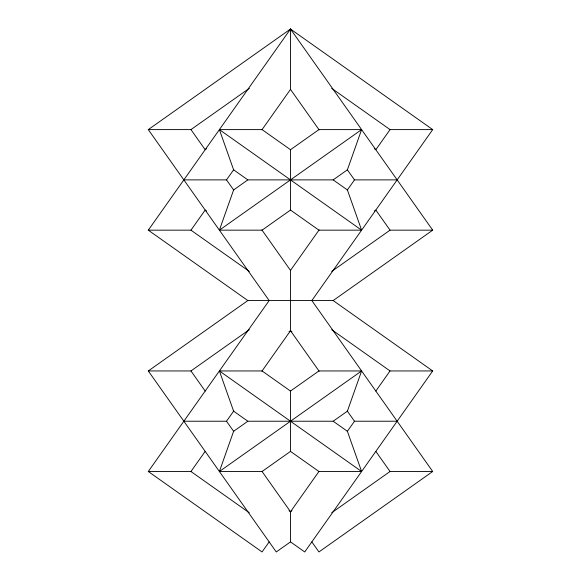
<?xml version="1.0" encoding="UTF-8"?>
<svg xmlns="http://www.w3.org/2000/svg" width="581" height="581" viewBox="0 0 581 581"><rect width="100%" height="100%" fill="white"/><g stroke="black" fill="none" stroke-linecap="round" stroke-linejoin="round"><path stroke-width="0.87" d="M219.393 230.163L233.613 189.943L247.84 179.885L333.16 179.885L347.387 169.834L361.607 129.607L318.94 129.607L290.5 149.716L290.5 210.053L262.06 230.163L219.393 230.163L361.607 129.607M289.897 30.764L290.5 29.05L432.707 129.607L311.83 300.559L432.707 471.503L318.94 551.95L311.83 541.891M290.5 451.393L262.06 471.503L219.393 471.503L233.613 431.284L247.84 421.225L333.16 421.225L347.387 411.166L361.607 370.947L318.94 370.947L290.5 391.057L290.5 451.393L318.94 471.503L361.607 471.503L347.387 431.284L333.16 421.225M148.293 230.163L290.5 29.05L432.707 230.163L333.16 300.559L247.84 300.559L148.293 230.163L190.953 230.163L249.293 271.421M190.953 230.163L205.173 210.053L206.647 211.092M183.843 179.885L226.503 179.885L233.787 169.587M261.886 129.853L290.5 89.387L290.5 29.05L148.293 129.607L269.17 300.559L148.293 471.503L262.06 551.95L269.17 541.891M261.886 371.194L290.5 330.72L290.5 270.39L319.114 229.923M347.213 190.19L354.497 179.885L397.157 179.885M432.707 129.607L390.047 129.607L375.827 149.716L374.353 148.678M148.293 471.503L190.953 471.503L205.173 451.393M183.843 421.225L226.503 421.225L233.787 410.927M247.84 300.559L148.293 370.947L276.28 551.95L290.5 541.891L290.5 511.73L319.114 471.256M347.213 431.523L354.497 421.225L397.157 421.225M375.827 391.057L390.047 370.947L432.707 370.947L304.72 551.95L290.5 541.891M148.293 129.607L190.953 129.607L249.293 88.356M206.647 148.678L205.173 149.716L190.953 129.607M374.353 211.092L375.827 210.053L390.047 230.163L432.707 230.163M148.293 370.947L190.953 370.947L249.293 329.688M331.707 271.421L390.047 230.163M289.026 331.766L290.5 330.72L291.974 331.766M219.393 471.503L361.607 370.947M289.026 510.684L290.5 511.73L291.974 510.684M331.707 512.762L390.047 471.503L432.707 471.503M247.84 179.885L233.613 169.834L219.393 129.607L262.06 129.607L290.5 149.716M333.16 179.885L347.387 189.943L361.607 230.163L318.94 230.163L290.5 210.053M247.84 421.225L233.613 411.166L219.393 370.947L262.06 370.947L290.5 391.057M331.707 88.356L390.047 129.607M219.393 129.607L361.607 230.163M333.16 300.559L432.707 370.947M331.707 329.688L390.047 370.947M219.393 370.947L361.607 471.503M190.953 471.503L249.293 512.762M290.5 89.387L319.114 129.853M347.213 169.587L354.497 179.885M226.503 179.885L233.787 190.19M261.886 229.923L290.5 270.39M290.5 330.72L319.114 371.194M347.213 410.927L354.497 421.225M375.827 451.393L390.047 471.503M190.953 370.947L205.173 391.057M226.503 421.225L233.787 431.523M261.886 471.256L290.5 511.73M290.5 29.05L291.103 30.764"/></g></svg>
